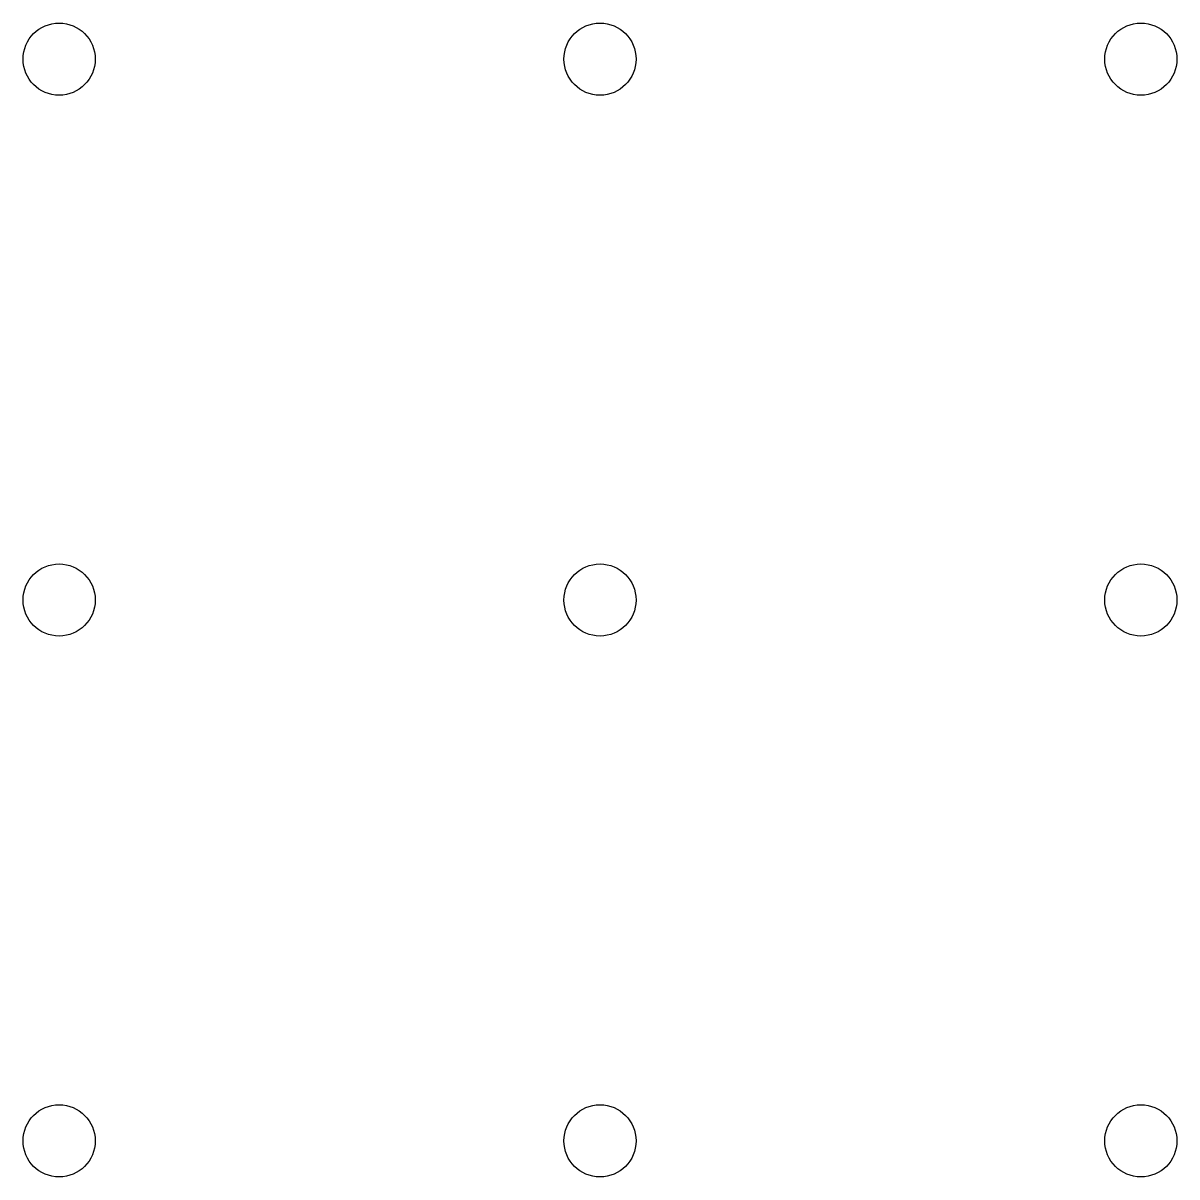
# Model space of a CAD drawing. Extents: x -16 to 16, y -16 to 16.
import ezdxf

# ---------------------------------------------------------------- set-up
doc = ezdxf.new("R2010")
doc.units = 0
doc.header["$MEASUREMENT"] = 0
doc.layers.get('0').update_dxf_attribs({"color": 254, "true_color": 0xc2ced6})

msp = doc.modelspace()

# ---------------------------------------------------------------- linework, layer by layer
for centre in [(-15, 15), (0, 15), (15, 15), (-15, 0), (0, 0), (15, 0), (-15, -15), (0, -15), (15, -15)]:
    msp.add_circle(centre, 1)

doc.saveas('drawing.dxf')
